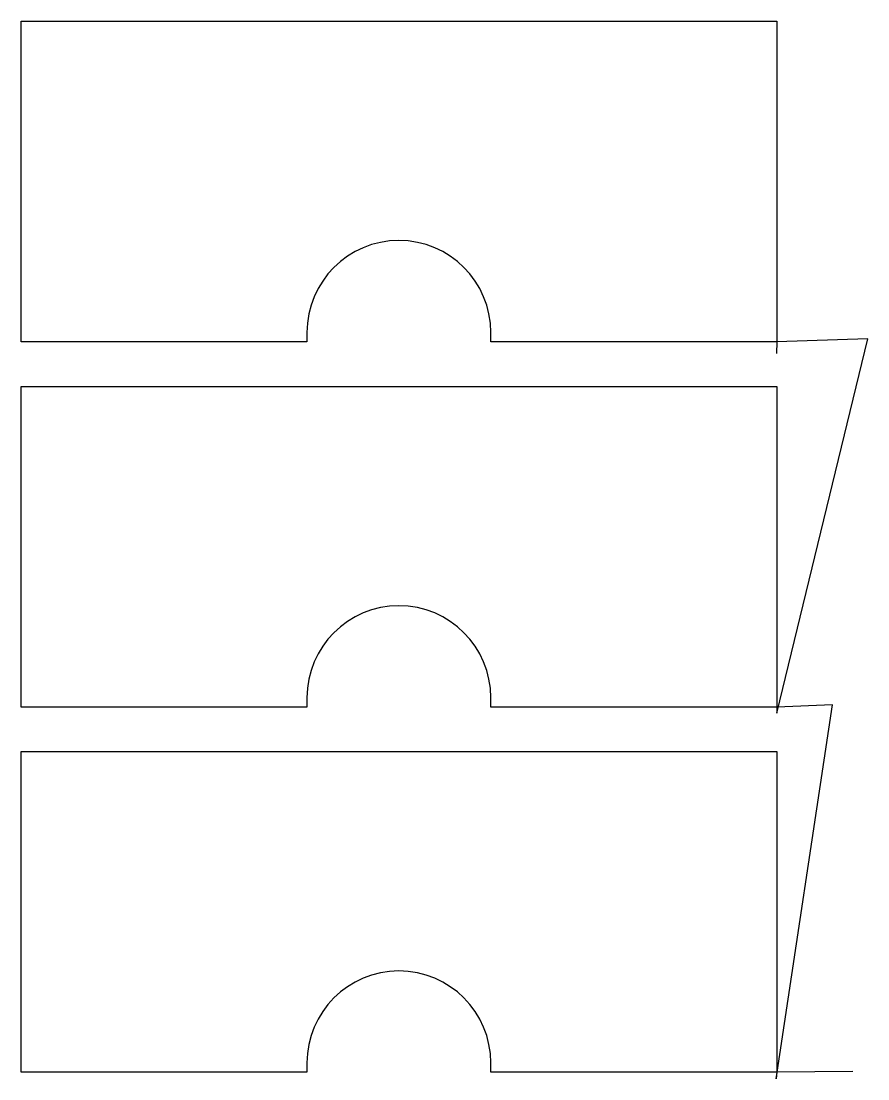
# Model space of a CAD drawing. Header units: metres. Extents: x 8 to 446, y 5 to 551.
import ezdxf

# ---------------------------------------------------------------- set-up
doc = ezdxf.new("R2010")
doc.units = ezdxf.units.M

msp = doc.modelspace()

# ---------------------------------------------------------------- linework, layer by layer
at = {"layer": 'TOOL_0'}
for p, q in [((8, 385.324), (8, 550.924)), ((8, 550.924), (398.4, 550.924)), ((398.4, 550.924), (398.4, 385.324)), ((155.7, 390.124), (155.7, 385.324)), ((250.7, 385.324), (250.7, 390.124)), ((155.7, 385.324), (8, 385.324)), ((398.4, 385.324), (250.7, 385.324)), ((398.4, 385.324), (398.293, 379.316)), ((445.516, 386.78), (398.4, 385.324)), ((398.542, 193.401), (445.516, 386.78)), ((8, 196.667), (8, 362.267)), ((8, 362.267), (398.4, 362.267)), ((398.4, 362.267), (398.4, 196.667)), ((155.7, 201.467), (155.7, 196.667)), ((250.7, 196.667), (250.7, 201.467)), ((398.149, 4.604), (427.3, 197.707)), ((427.3, 197.707), (398.4, 196.667)), ((155.7, 196.667), (8, 196.667)), ((398.4, 196.667), (250.7, 196.667)), ((398.4, 196.667), (398.542, 193.401)), ((8, 8.011), (8, 173.611)), ((8, 173.611), (398.4, 173.611)), ((398.4, 173.611), (398.4, 8.011)), ((155.7, 12.811), (155.7, 8.011)), ((250.7, 8.011), (250.7, 12.811)), ((155.7, 8.011), (8, 8.011)), ((398.4, 8.011), (250.7, 8.011)), ((398.4, 8.011), (398.149, 4.604)), ((437.752, 8.4), (398.4, 8.011))]:
    msp.add_line(p, q, dxfattribs=at)
for centre in [(203.2, 390.124), (203.2, 201.467), (203.2, 12.811)]:
    msp.add_arc(centre, 47.5, 0, 180, dxfattribs=at)

doc.saveas('drawing.dxf')
